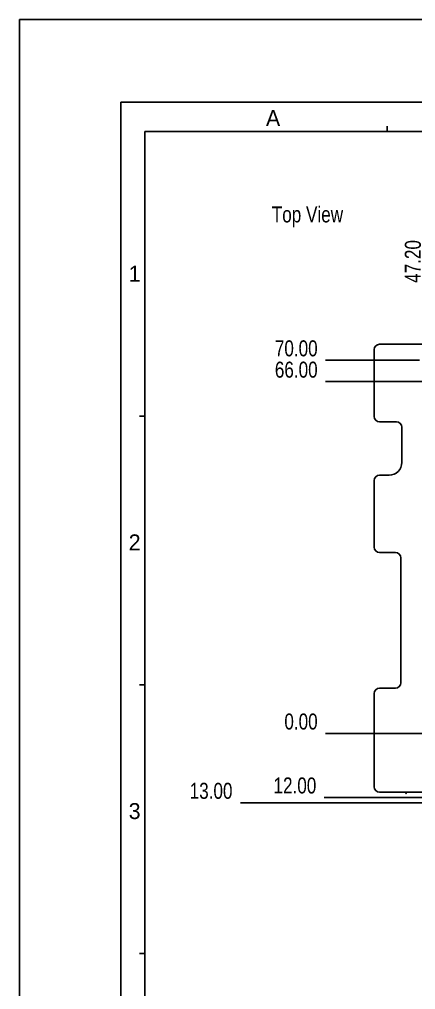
# Model space of a CAD drawing. Header units: millimetres. Extents: x 0 to 420, y 0 to 297.
# Drawn here: x 0 to 74.3, y 115 to 297 of the extents above; entities that cross this region are included whole.
import ezdxf

# ---------------------------------------------------------------- set-up
doc = ezdxf.new("R2010")
doc.units = ezdxf.units.MM
doc.header["$LTSCALE"] = 23.1
doc.layers.get('0').update_dxf_attribs({"linetype": 'CONTINUOUS'})
doc.layers.add('ASSEM_MEM', color=7, linetype='CONTINUOUS')
doc.layers.add('DETAIL', color=7, linetype='CONTINUOUS')
doc.styles.get("Standard").update_dxf_attribs({"font": 'txt', "width": 0.8})
doc.styles.add('TEXTSTYLE_2', font='txt')
doc.dimstyles.new('DIMSTYLE_1', dxfattribs={"dimtxt": 3, "dimasz": 2.1, "dimexe": 2, "dimexo": 1, "dimgap": 0.75, "dimtad": 0, "dimtih": 1, "dimtoh": 1, "dimzin": 0, "dimdsep": 46, "dimtxsty": 'STANDARD', "dimblk": '_FILLED', "dimblk1": '_FILLED', "dimblk2": '_FILLED', "dimcen": 0.09, "dimazin": 0, "dimtp": 0.01, "dimtm": 0.01, "dimtfac": 1, "dimtofl": 0, "dimtmove": 0, "dimatfit": 3, "dimldrblk": '_FILLED', "dimfxl": 1, "dimtolj": 1, "dimtzin": 0, "dimarcsym": 0})

# ---------------------------------------------------------------- blocks, each defined once
blk = doc.blocks.new('*D0')
at = {"color": 2, "linetype": 'CONTINUOUS'}
blk.add_line((76.05, 237.05), (76.05, 246.08), dxfattribs=at)
at = {"color": 2, "linetype": 'CONTINUOUS', "insert": (72.3, 247.58), "char_height": 3, "width": 12, "attachment_point": 1, "rotation": 90, "line_spacing_factor": 0.9}
blk.add_mtext('47.20', dxfattribs=at)
blk = doc.blocks.new('_FILLED')
at = {"color": 0, "linetype": 'BYBLOCK'}
blk.add_solid([(0, 0), (-1, 0.167), (-1, -0.167)], dxfattribs=at)
blk = doc.blocks.new('*D16')
at = {"color": 2, "linetype": 'CONTINUOUS'}
blk.add_line((75.05, 233.05), (57.45, 233.05), dxfattribs=at)
at = {"color": 2, "linetype": 'CONTINUOUS', "insert": (55.95, 236.8), "char_height": 3, "width": 12, "attachment_point": 3, "line_spacing_factor": 0.9}
blk.add_mtext('70.00', dxfattribs=at)
blk = doc.blocks.new('*D17')
at = {"color": 2, "linetype": 'CONTINUOUS'}
blk.add_line((122.25, 163.05), (57.45, 163.05), dxfattribs=at)
at = {"color": 2, "linetype": 'CONTINUOUS', "insert": (55.95, 166.8), "char_height": 3, "width": 9.6, "attachment_point": 3, "line_spacing_factor": 0.9}
blk.add_mtext('0.00', dxfattribs=at)
blk = doc.blocks.new('*D18')
at = {"color": 2, "linetype": 'CONTINUOUS'}
blk.add_line((109.05, 229.05), (57.45, 229.05), dxfattribs=at)
at = {"color": 2, "linetype": 'CONTINUOUS', "insert": (55.95, 232.8), "char_height": 3, "width": 12, "attachment_point": 3, "line_spacing_factor": 0.9}
blk.add_mtext('66.00', dxfattribs=at)
blk = doc.blocks.new('*D22')
at = {"color": 2, "linetype": 'CONTINUOUS'}
blk.add_line((99.96, 151.05), (57.2, 151.05), dxfattribs=at)
at = {"color": 2, "linetype": 'CONTINUOUS', "insert": (55.7, 154.8), "char_height": 3, "width": 12, "attachment_point": 3, "line_spacing_factor": 0.9}
blk.add_mtext('12.00', dxfattribs=at)
blk = doc.blocks.new('*D23')
at = {"color": 2, "linetype": 'CONTINUOUS'}
blk.add_line((85.55, 150.05), (41.47, 150.05), dxfattribs=at)
at = {"color": 2, "linetype": 'CONTINUOUS', "insert": (39.97, 153.8), "char_height": 3, "width": 12, "attachment_point": 3, "line_spacing_factor": 0.9}
blk.add_mtext('13.00', dxfattribs=at)

msp = doc.modelspace()

# ---------------------------------------------------------------- linework, layer by layer
at = {"color": 7, "linetype": 'CONTINUOUS'}
for p, q in [((0, 0), (0, 297)), ((0, 297), (420, 297))]:
    msp.add_line(p, q, dxfattribs=at)
at = {"color": 4, "linetype": 'CONTINUOUS'}
for p, q in [((19, 15.5), (19, 281.5)), ((19, 281.5), (401, 281.5)), ((69, 276), (69, 277)), ((23.5, 276), (23.5, 21)), ((23.5, 276), (396, 276)), ((23.5, 222.6), (22.5, 222.6)), ((23.5, 172.2), (22.5, 172.2)), ((23.5, 121.8), (22.5, 121.8))]:
    msp.add_line(p, q, dxfattribs=at)
at = {"layer": 'ASSEM_MEM', "color": 7, "linetype": 'CONTINUOUS'}
for p, q in [((66.548, 235.054), (66.548, 222.504)), ((76.048, 236.054), (67.548, 236.054)), ((67.548, 221.504), (70.748, 221.504)), ((71.748, 220.504), (71.748, 213.904)), ((69.348, 211.504), (67.548, 211.504)), ((66.548, 210.504), (66.548, 198.004)), ((67.548, 197.004), (70.548, 197.004)), ((71.548, 196.004), (71.548, 172.554)), ((70.548, 171.554), (67.548, 171.554)), ((66.548, 170.554), (66.548, 153.054)), ((67.548, 152.054), (78.548, 152.054))]:
    msp.add_line(p, q, dxfattribs=at)
at = {"layer": 'ASSEM_MEM', "color": 4, "linetype": 'CONTINUOUS'}
msp.add_circle((72.548, 151.854), 0.05, dxfattribs=at)
at = {"layer": 'ASSEM_MEM', "color": 7, "linetype": 'CONTINUOUS'}
for centre, radius, start, end in [((67.548, 235.054), 1, 90, 180), ((67.548, 222.504), 1, 180, 270), ((70.748, 220.504), 1, 0, 90), ((69.348, 213.904), 2.4, 270, 360), ((67.548, 210.504), 1, 90, 180), ((67.548, 198.004), 1, 180, 270), ((70.548, 196.004), 1, 0, 90), ((67.548, 170.554), 1, 90, 180), ((70.548, 172.554), 1, 270, 360), ((67.548, 153.054), 1, 180, 270)]:
    msp.add_arc(centre, radius, start, end, dxfattribs=at)

# ---------------------------------------------------------------- texts
at = {"color": 2, "linetype": 'CONTINUOUS', "char_height": 3, "width": 3, "attachment_point": 1, "line_spacing_factor": 0.9, "style": 'TEXTSTYLE_2'}
for s, insert in [('A', (46.25, 280)), ('1', (20.5, 250.8)), ('2', (20.5, 200.4)), ('3', (20.5, 150))]:
    msp.add_mtext(s, dxfattribs=dict(at, insert=insert))
at = {"layer": 'DETAIL', "color": 2, "linetype": 'CONTINUOUS', "insert": (47.344, 261.922), "char_height": 3, "width": 19.2, "attachment_point": 1, "line_spacing_factor": 0.9}
msp.add_mtext('Top View', dxfattribs=at)

# ---------------------------------------------------------------- dimensions: what is measured, and where the dimension line sits
at = {"color": 2, "linetype": 'CONTINUOUS'}
for feature_location, offset, dtype, origin, picture, middle in [((76.048, 237.054), (0, 9.022), 1, (123.248, 163.054), '*D0', (73.798, 253.576)), ((75.048, 233.054), (-17.599, 0), 0, (123.248, 163.054), '*D16', (49.949, 235.304)), ((109.048, 229.054), (-51.599, 0), 0, (110.048, 163.054), '*D18', (49.949, 231.304)), ((122.248000833, 163.053797221), (-64.799041567, 0), 0, (123.248000833, 163.053797221), '*D17', (51.14895813, 165.303800354)), ((85.548, 150.054), (-44.078, 0), 0, (86.548, 163.054), '*D23', (34.27, 152.304)), ((99.959, 151.054), (-42.754, 0), 0, (100.959, 163.054), '*D22', (50.005, 153.304))]:
    dim = msp.add_ordinate_dim(feature_location=feature_location, offset=offset, dtype=dtype, origin=origin, dimstyle='DIMSTYLE_1', override={"dimtad": 1, "dimtih": 0, "dimtoh": 0}, dxfattribs=at)
    dim.commit()
    dim.dimension.update_dxf_attribs({"geometry": picture, "text_midpoint": middle})

doc.saveas('drawing.dxf')
